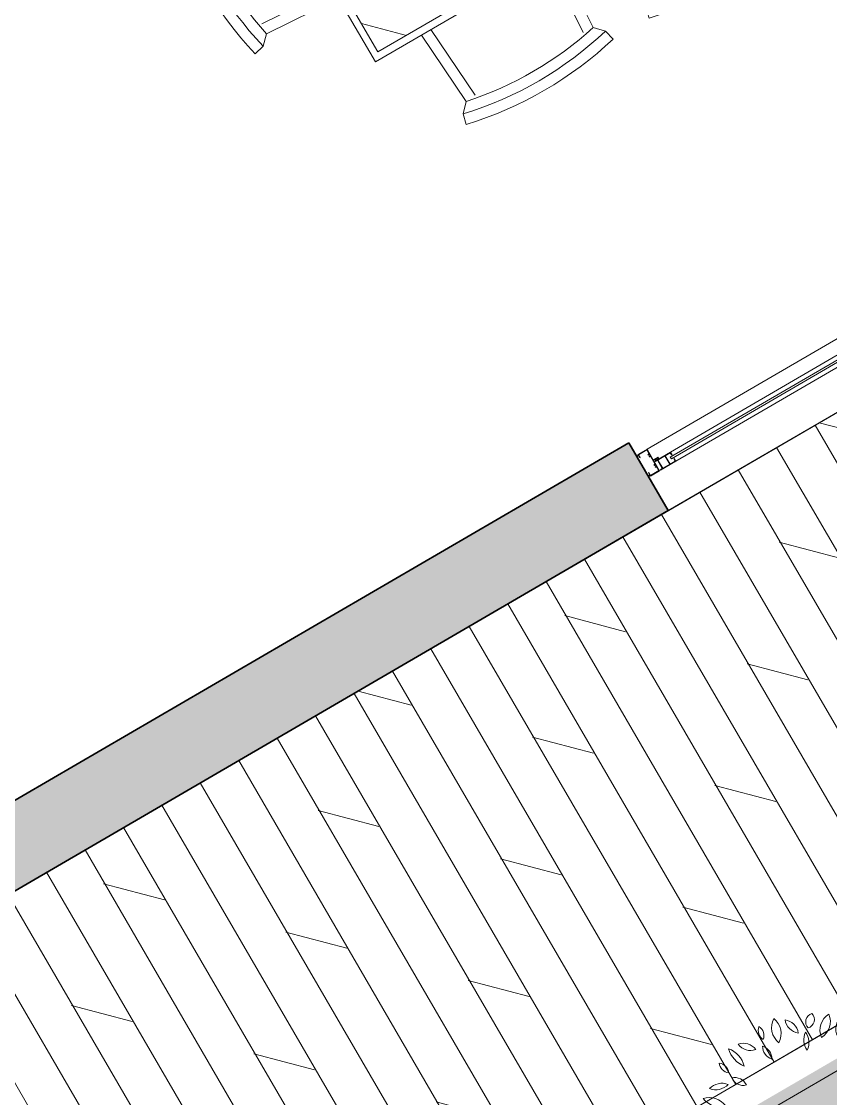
# Model space of a CAD drawing. Header units: millimetres. Extents: x 567980 to 569372, y 2065777 to 2066674.
# Drawn here: x 568871.103 to 568873.378, y 2066285.723 to 2066288.75 of the extents above; entities that cross this region are included whole.
import ezdxf

# ---------------------------------------------------------------- set-up
doc = ezdxf.new("R2010")
doc.units = ezdxf.units.MM
doc.linetypes.add('HIDDEN', pattern=[0.75, 0.5, -0.25])
for name, color, linetype, lineweight in [('A-DIM', 251, 'Continuous', 15), ('A-HATCH', 251, 'Continuous', 5), ('A-TUONG', 255, 'Continuous', 35), ('E- THAY', 9, 'Continuous', 20), ('E-Manh', 251, 'Continuous', 13), ('i_Cay', 114, 'Continuous', 13), ('i_Hatch', 250, 'Continuous', 13), ('LD-CUA', 146, 'Continuous', 13), ('LD-THAY', 9, 'Continuous', 13)]:
    doc.layers.add(name, color=color, linetype=linetype, lineweight=lineweight)

# ---------------------------------------------------------------- blocks, each defined once
blk = doc.blocks.new('A$C67F81534')
at = {"color": 2, "linetype": 'Continuous'}
for p, q in [((505.0368122886863, 2254.250084117288), (497.9810249581933, 2284.33373191976)), ((968.5368122886866, 2254.250084117288), (975.5925996201113, 2284.33373191976)), ((505.0368122886863, 2254.250084117288), (530.3570659263058, 2228.267284944887)), ((943.2165586510673, 2228.267284944887), (968.5368122886866, 2254.250084117288)), ((530.3570659263058, 2228.267284944887), (515.381573151797, 2003.634893315146)), ((958.1920514265075, 2003.634893315146), (943.2165586510673, 2228.267284944887)), ((308.3283516196533, 2003.634893315262), (308.3283516196533, -4.17677219957e-05)), ((1183.828351619653, 2003.634893315262), (308.3283516196533, 2003.634893315262)), ((1183.828351619653, -4.17677219957e-05), (1183.828351619653, 2003.634893315262)), ((57.71316081751137, 1864.055273599108), (27.62951301410794, 1871.111060930183)), ((57.71316081751137, 1864.055273599108), (83.69595998991282, 1838.735019961372)), ((83.69595998991282, 1838.735019961372), (308.3283516196533, 1853.710512736696)), ((1408.460743249394, 1838.735019961372), (1183.828351619653, 1853.710512736696)), ((1434.443542421795, 1864.055273599108), (1408.460743249394, 1838.735019961372)), ((1434.443542421795, 1864.055273599108), (1464.527190224267, 1871.111060930183)), ((83.69595998991282, 1425.875527236843), (57.71316081751137, 1400.555273599108)), ((308.3283516196533, 1410.900034461636), (83.69595998991282, 1425.875527236843)), ((1183.828351619653, 1410.900034461636), (1408.460743249394, 1425.875527236843)), ((1408.460743249394, 1425.875527236843), (1434.443542421795, 1400.555273599108)), ((57.71316081751137, 1400.555273599108), (27.62951301410794, 1393.499486268032)), ((1434.443542421795, 1400.555273599108), (1464.527190224267, 1393.499486268032)), ((57.71316081751137, 1269.571950048907), (27.62951301410794, 1276.627737379982)), ((1434.443542421795, 1269.571950048907), (1464.527190224267, 1276.627737379982)), ((57.71316081751137, 1269.571950048907), (83.69595998991282, 1244.251696411054)), ((83.69595998991282, 1244.251696411054), (308.3283516196533, 1259.227189186378)), ((1408.460743249394, 1244.251696411054), (1183.828351619653, 1259.227189186378)), ((1434.443542421795, 1269.571950048907), (1408.460743249394, 1244.251696411054)), ((83.69595998991282, 831.3922036866423), (57.71316081751137, 806.0719500489067)), ((308.3283516196533, 816.4167109113187), (83.69595998991282, 831.3922036866423)), ((1183.828351619653, 816.4167109113187), (1408.460743249394, 831.3922036866423)), ((1408.460743249394, 831.3922036866423), (1434.443542421795, 806.0719500489067)), ((57.71316081751137, 806.0719500489067), (27.62951301410794, 799.0161627178313)), ((1434.443542421795, 806.0719500489067), (1464.527190224267, 799.0161627178313)), ((64.248076104559, 608.7750672858674), (34.16442830208689, 615.8308546169426)), ((64.248076104559, 608.7750672858674), (90.23087527696043, 583.4548136480153)), ((1427.908627133816, 608.7750672858674), (1401.925827961415, 583.4548136480153)), ((1427.908627133816, 608.7750672858674), (1457.99227493722, 615.8308546169426)), ((90.23087527696043, 583.4548136480153), (308.3283516196533, 597.9946454041637)), ((1401.925827961415, 583.4548136480153), (1183.828351619653, 597.9946454041637)), ((90.23087527696043, 170.5953209236031), (64.248076104559, 145.2750672858674)), ((308.3283516196533, 156.0554891674546), (90.23087527696043, 170.5953209236031)), ((1183.828351619653, 156.0554891674546), (1401.925827961415, 170.5953209236031)), ((1401.925827961415, 170.5953209236031), (1427.908627133816, 145.2750672858674)), ((64.248076104559, 145.2750672858674), (34.16442830208689, 138.219279954792)), ((1427.908627133816, 145.2750672858674), (1457.99227493722, 138.219279954792)), ((308.3283516196533, -4.17677219957e-05), (1183.828351619653, -4.17677219957e-05)), ((530.3570659263058, -224.6324333974626), (515.381573151797, -4.17677219957e-05)), ((958.1920514265075, -4.17677219957e-05), (943.2165586510673, -224.6324333974626)), ((505.0368122886863, -250.615232569864), (530.3570659263058, -224.6324333974626)), ((943.2165586510673, -224.6324333974626), (968.5368122886866, -250.615232569864)), ((505.0368122886863, -250.615232569864), (497.9810249581933, -280.6988803723361)), ((968.5368122886866, -250.615232569864), (975.5925996201113, -280.6988803723361))]:
    blk.add_line(p, q, dxfattribs=at)
at = {"color": 8, "linetype": 'Continuous'}
for p, q in [((561.1886273045093, 2226.211847519735), (546.3501636907458, 2003.634893315146)), ((328.9283516192809, 1983.034893315169), (328.9283516192809, 20.59995823225472)), ((1163.228351619094, 1983.034893315169), (328.9283516192809, 1983.034893315169)), ((1163.228351619094, 20.59995823225472), (1163.228351619094, 1983.034893315169)), ((85.75139741506426, 1807.903458583634), (308.3283516196533, 1822.741922197165)), ((1406.405305824242, 1807.903458583634), (1183.828351619653, 1822.741922197165)), ((308.3283516196533, 1441.86862500105), (85.75139741506426, 1456.707088614581)), ((85.75139741506426, 1213.420135033317), (308.3283516196533, 1228.258598646964)), ((1406.405305824242, 1213.420135033317), (1183.828351619653, 1228.258598646964)), ((308.3283516196533, 847.3853014508495), (85.75139741506426, 862.2237650643801)), ((328.9283516192809, 20.59995823225472), (1163.228351619094, 20.59995823225472)), ((561.1886273045093, -222.5769959723111), (546.3501636907458, -4.17677219957e-05))]:
    blk.add_line(p, q, dxfattribs=at)
at = {"color": 8}
for p, q in [((927.2234608875588, 2003.634893315146), (912.3849972737953, 2226.211847519735)), ((328.9283516192809, 1245.869158420479), (1066.094086513854, 1983.034893315169)), ((328.9283516192809, 1890.750542862573), (421.2127020722253, 1983.034893315169)), ((328.9283516192809, 1517.398162396159), (794.5650825388727, 1983.034893315169)), ((328.9283516192809, 1138.388927680091), (1163.228351619094, 1972.688927680137)), ((863.8768621627241, 1486.661247989745), (1163.228351619094, 1786.01273744693)), ((328.9283516192809, 1624.87839313643), (442.4412205750122, 1738.391262092162)), ((821.4504552911966, 1359.38202737621), (1163.228351619094, 1701.159923704457)), ((1183.828351619653, 1441.86862500105), (1406.405305824242, 1456.707088614581)), ((954.3865301543846, 1113.308867523214), (1163.228351619094, 1322.150688988506)), ((818.4667985718698, 875.5657594499643), (1163.228351619094, 1220.327312497655)), ((818.4667985718698, 875.5657594499643), (1163.228351619094, 1220.327312497655)), ((328.9283516192809, 951.7127374468837), (581.0341496877372, 1203.818535515107)), ((328.9283516192809, 866.8599237045273), (425.4706578264013, 963.4022299116476)), ((911.4828860973939, 691.3959887502715), (1163.228351619094, 943.1414542724381)), ((716.9432609323413, 774.042221810785), (804.985632378608, 862.0845932565861)), ((716.9432609323413, 774.042221810785), (804.985632378608, 862.0845932565861)), ((1183.828351619653, 847.3853014508495), (1406.405305824242, 862.2237650643801)), ((618.3232699073851, 777.2456072765635), (671.5438176793978, 830.4661550485761)), ((328.9283516192809, 487.8506889884593), (605.3281206442042, 764.2504580129172)), ((695.6868608454242, 752.7858217238681), (714.2754446882753, 771.3744055668358)), ((695.6868608454242, 752.7858217238681), (714.2754446882753, 771.3744055668358)), ((462.2402104483917, 519.3391713266028), (676.9437339818105, 734.0426948603708)), ((524.4656071923673, 581.5645680709276), (676.9437339818105, 734.0426948603708)), ((880.1511006252838, 660.0642032787435), (901.5855293506756, 681.4986320035532)), ((529.1864223033187, 20.59995823225472), (1163.228351619094, 654.6418875483793)), ((864.5295847943053, 644.4426874471827), (872.1641067899764, 652.0772094433196)), ((328.9283516192809, 108.8414542725077), (855.7776027852666, 635.6907054382609)), ((92.2863127030432, 552.6232522702776), (308.3283516196533, 567.0260548647492)), ((1050.553052395582, 451.4569203326245), (1163.228351619094, 564.1322195564862)), ((1399.870390536263, 552.6232522702776), (1183.828351619653, 567.0260548647492)), ((1121.263730513863, 426.0010762099407), (1163.228351619094, 467.9656973151723)), ((328.9283516192809, 386.0273124976084), (368.9021153319626, 426.0010762099407)), ((715.862612536177, 20.59995823225472), (1027.925635397434, 332.6629810932791)), ((308.3283516196533, 187.0240797069855), (92.2863127030432, 201.4268823013408)), ((1183.828351619653, 187.0240797069855), (1399.870390536263, 201.4268823013408)), ((1094.871847252361, 20.59995823225472), (1163.228351619094, 88.95646259910427)), ((619.6960902949795, 20.59995823225472), (654.5732549307868, 55.47712286817841)), ((927.2234608875588, -4.17677219957e-05), (912.3849972737953, -222.5769959723111))]:
    blk.add_line(p, q, dxfattribs=at)
at = {"color": 2, "linetype": 'Continuous'}
for centre, radius, start, end in [((736.7868122886866, 1266.141308836872), 1045.822171541418, 76.80048482844076, 103.1995151715592), ((736.7868122886866, 1266.141308836872), 984.0221715414186, 77.8904461773857, 102.1095538226143), ((1045.821936097927, 1632.305273599107), 1045.822171541418, 166.800484824993, 193.1995151750069), ((1045.821936097927, 1632.305273599107), 1014.922171541418, 166.800484824993, 193.1995151750069), ((446.3347671413794, 1632.305273599107), 1045.822171541418, 346.8004848249929, 13.19951517500699), ((1045.821936097927, 1632.305273599107), 984.0221715414186, 167.8904461969507, 192.1095538030492), ((446.3347671413794, 1632.305273599107), 984.0221715414186, 347.8904461969506, 12.10955380304924), ((1045.821936097927, 1037.821950048906), 1045.822171541418, 166.800484824993, 193.1995151750069), ((446.3347671413794, 1037.821950048906), 1045.822171541418, 346.8004848249929, 13.19951517500699), ((1045.821936097927, 1037.821950048906), 1014.922171541418, 166.800484824993, 193.1995151750069), ((1045.821936097927, 1037.821950048906), 984.0221715414186, 167.8904461969507, 192.1095538030492), ((446.3347671413794, 1037.821950048906), 984.0221715414186, 347.8904461969506, 12.10955380304924), ((1052.356851385906, 377.0250672858674), 1045.822171541418, 166.800484824993, 193.1995151750069), ((1052.356851385906, 377.0250672858674), 1014.922171541418, 166.800484824993, 193.1995151750069), ((439.7998518534004, 377.0250672858674), 1014.922171541418, 346.8004848249929, 13.19951517500699), ((439.7998518534004, 377.0250672858674), 1045.822171541418, 346.8004848249929, 13.19951517500699), ((1052.356851385906, 377.0250672858674), 984.0221715414186, 167.8904461969507, 192.1095538030492), ((439.7998518534004, 377.0250672858674), 984.0221715414186, 347.8904461969506, 12.10955380304924), ((736.7868122886866, 737.4935427105518), 984.0221715414186, 257.8904461773857, 282.1095538226141), ((736.7868122886866, 737.4935427105518), 1045.822171541418, 256.8004848284407, 283.1995151715593)]:
    blk.add_arc(centre, radius, start, end, dxfattribs=at)
at = {"color": 8, "linetype": 'Continuous'}
for centre, start, end in [((736.7868122886866, 1266.141308836872), 76.80048482844076, 103.1995151715592), ((446.3347671413794, 1632.305273599107), 346.8004848249929, 13.19951517500699), ((446.3347671413794, 1037.821950048906), 346.8004848249929, 13.19951517500699), ((736.7868122886866, 737.4935427105518), 256.8004848284407, 283.1995151715593)]:
    blk.add_arc(centre, 1014.922171541418, start, end, dxfattribs=at)
at = {"color": 8}
for centre, radius, start, end in [((753.3095725048332, 929.539187815506), 23.71430456975139, 148.7907800971929, 240.7624311933613), ((726.3106848886237, 922.4175661433256), 20.53877804133036, 318.6409317407038, 70.91227962468447), ((804.4162054937331, 929.1248334007105), 30.87220209516123, 137.031016933112, 215.0700487606118), ((762.9405305003747, 931.9883384035202), 26.21356438686432, 308.1934003881607, 43.90766527647505), ((698.4538130257276, 914.3084581674776), 30.87220209516123, 177.0310169432422, 255.0700487456199), ((664.8409771053119, 889.8419802953722), 26.21356438686432, 348.1934004179134, 83.90766529289235), ((746.9635007828474, 917.8355939927278), 37.56386467009188, 156.0384737119898, 244.4359237815797), ((688.1855687834324, 896.1661885550711), 44.28682309241754, 343.9865722407625, 56.48782527179212), ((781.8491265242917, 897.6381635996513), 32.21870847391171, 145.8330266303588, 240.6579535065184), ((744.2578962827101, 888.7897267848019), 29.076542895512, 318.5782775862965, 67.91270257753908), ((843.8439814401792, 900.6453499421476), 37.56386467009188, 116.0384737055574, 204.435923790608), ((784.8886479074132, 921.8273487653348), 44.28682309241754, 303.9865722332902, 16.48782525869027), ((856.2282795123756, 905.5316466687946), 23.71430456975139, 108.7907800931105, 200.7624312084795), ((830.9682415239513, 917.4307184215868), 20.53877804133036, 278.6409317388163, 30.91227958759037), ((642.9328612852843, 858.9651324599984), 20.53877804133036, 358.6409317294427, 110.9122796050728), ((659.0375189743935, 881.7751616106834), 23.71430456975139, 188.7907800966763, 280.7624312395101), ((799.1415898073462, 887.7612370392308), 23.19747010121643, 171.2967028761516, 266.1216297543088), ((777.4442041013388, 870.3726533735171), 20.93511088476864, 344.0419538152044, 93.37637877730808), ((825.4129620045421, 873.0776284801541), 23.19747010121643, 131.2967028963692, 226.1216297105914), ((797.6146341403946, 873.7040112725226), 20.93511088476864, 304.0419538179802, 53.37637878983603), ((857.5852631740271, 862.7491726801961), 32.21870847391171, 105.8330266292887, 200.6579535094743), ((823.1010446017606, 880.1340538362273), 29.076542895512, 278.5782775971318, 27.91270253810548), ((894.5794353345409, 858.1210942801554), 32.21870847391171, 105.8330266292887, 200.6579535094743), ((865.1803050171579, 901.2171444548293), 26.21356438686432, 268.1934004093927, 3.907665283719358), ((895.1118898130951, 872.3635223428718), 30.87220209516123, 97.03101694599316, 175.0700487544899), ((860.095216761343, 875.5059754363028), 29.076542895512, 278.5782775971318, 27.91270253810548), ((630.6013881750405, 814.3490582781378), 44.28682309241754, 23.98657222476296, 96.48782523401907), ((661.6990710683167, 868.7305122999242), 37.56386467009188, 196.0384737004287, 284.4359237536527), ((678.2967813340945, 844.7409580952951), 29.076542895512, 358.5782775769501, 107.9127025873301), ((701.405668802559, 875.6824309839868), 32.21870847391171, 185.8330266407055, 280.6579535073986), ((731.1594144469127, 855.6485727191903), 23.19747010121643, 171.2967028761516, 266.1216297543088), ((709.4620287409053, 838.2599890534766), 20.93511088476864, 344.0419538152044, 93.37637877730808), ((764.921001647599, 871.0968917591963), 23.19747010121643, 171.2967028761516, 266.1216297543088), ((743.2236159415912, 853.7083080934825), 20.93511088476864, 344.0419538152044, 93.37637877730808), ((791.1923738447949, 856.4132832001195), 23.19747010121643, 131.2967028963692, 226.1216297105914), ((763.3940459797159, 857.0396659924882), 20.93511088476864, 304.0419538179802, 53.37637878983603), ((821.8035645829513, 838.4182792821667), 20.93511088476864, 104.0419538291536, 213.3763788024706), ((795.8959165327251, 848.5144746719162), 23.19747010121643, 291.2967028932791, 26.12162972997777), ((858.797736743465, 833.7902008821255), 20.93511088476864, 104.0419538291536, 213.3763788024706), ((832.8900886932387, 843.8863962719914), 23.19747010121643, 291.2967028932791, 26.12162972997777), ((907.0090593993663, 825.2032864366192), 37.56386467009188, 76.03847370884714, 164.4359237748305), ((875.4621801376343, 879.3253968500065), 44.28682309241754, 263.9865722328682, 336.4878252651585), ((616.7835162086412, 794.4988194222096), 26.21356438686432, 28.19340042453008, 123.9076652549712), ((698.5638202074913, 839.799987439299), 23.19747010121643, 171.2967028761516, 266.1216297543088), ((676.866434501484, 822.4114037734689), 20.93511088476864, 344.0419538152044, 93.37637877730808), ((837.6718352334574, 818.4106429163367), 23.19747010121643, 91.29670289720528, 186.1216297250427), ((816.7797117279844, 836.7589007009517), 20.93511088476864, 264.0419537876557, 13.37637878110401), ((874.6660073930395, 813.7825645162958), 23.19747010121643, 91.29670289720528, 186.1216297250427), ((853.773883888498, 832.130822300911), 20.93511088476864, 264.0419537876557, 13.37637878110401), ((893.17629872635, 787.3404047754593), 32.21870847391171, 65.83302665920392, 160.6579534796945), ((919.6368331369013, 820.985933551099), 23.71430456975139, 68.79078010339246, 160.7624312069568), ((907.9350972631946, 846.3379907705821), 20.53877804133036, 238.6409317275165, 350.9122795940766), ((626.8056935416532, 834.8471432819498), 30.87220209516123, 217.0310169407572, 295.0700487356796), ((656.0816384693608, 768.5986562287435), 29.076542895512, 38.57827760146861, 147.9127025494784), ((680.2190502965823, 789.207089448115), 20.93511088476864, 24.04195382079714, 133.3763787832126), ((685.6630459036678, 816.4743280309485), 23.19747010121643, 211.2967028780476, 306.1216297497793), ((694.5796237532048, 767.8785904770482), 23.19747010121643, 11.2967028749682, 106.1216297506373), ((709.0212511010468, 791.6394571952987), 20.93511088476864, 184.0419538112812, 293.3763788190848), ((877.9346409020945, 822.8240248234943), 29.076542895512, 238.5782775903797, 347.9127025573092), ((928.1033473843707, 770.5837732723448), 30.87220209516123, 57.0310169454905, 135.070048727961), ((923.7211739439516, 811.9265819835708), 26.21356438686432, 228.1934004092463, 323.9076652823646), ((619.8481810167431, 756.7635163301602), 20.53877804133036, 38.64093170369578, 150.9122795846416), ((617.5230603963137, 784.5888868030161), 23.71430456975139, 228.7907801264842, 320.7624312259292), ((639.0803842302411, 714.6591024723602), 44.28682309241754, 63.98657223594262, 136.4878252255106), ((653.8952779127285, 807.1553061186568), 32.21870847391171, 225.8330266555867, 320.6579534750759), ((848.8495420366526, 759.4225096346344), 23.19747010121643, 51.29670289457854, 146.1216297076735), ((844.6392796924338, 786.9072886902139), 20.93511088476864, 224.0419538279139, 333.3763787763098), ((869.3033644370734, 748.7404043547577), 23.19747010121643, 51.29670289457854, 146.1216297076735), ((865.0931020928548, 776.2251834102208), 20.93511088476864, 224.0419538279139, 333.3763787763098), ((906.9030927196144, 726.8095834353007), 37.56386467009188, 36.03847372744939, 124.4359237630547), ((917.5258031301199, 788.5474684507353), 44.28682309241754, 223.9865722580726, 296.4878252650253), ((627.9468665383756, 776.3069183982443), 37.56386467009188, 236.0384737346472, 324.4359237499135), ((689.3482252154497, 732.8333640780763), 20.93511088476864, 64.04195383076792, 173.3763787919929), ((675.991524699144, 757.2206135886954), 23.19747010121643, 251.2967028811536, 346.1216297266976), ((717.8041093759238, 728.9710123980185), 20.93511088476864, 64.04195383076792, 173.3763787919929), ((704.4474088586867, 753.3582619087538), 23.19747010121643, 251.2967028811536, 346.1216297266976), ((808.8839149530977, 729.2572490370368), 23.19747010121643, 11.2967028749682, 106.1216297506373), ((823.3255423009397, 753.018115755287), 20.93511088476864, 184.0419538112812, 293.3763788190848), ((819.4953210335224, 707.0500864770728), 23.19747010121643, 11.2967028749682, 106.1216297506373), ((833.9369483813642, 730.8109531953232), 20.93511088476864, 184.0419538112812, 293.3763788190848), ((871.968792071566, 706.6964605139801), 32.21870847391171, 25.83302662350416, 120.657953522749), ((883.1014361223206, 743.6756392808165), 29.076542895512, 198.5782775724241, 307.9127025817846), ((913.8656664425508, 715.4619271841362), 23.71430456975139, 28.79078011280209, 120.7624312387382), ((921.1976049654187, 742.4044605876552), 20.53877804133036, 198.6409317346123, 310.9122795844135), ((641.2547677746043, 690.5709803840144), 26.21356438686432, 68.19340042037337, 163.9076652703753), ((622.9967983989045, 727.9217211048817), 30.87220209516123, 257.0310169505902, 335.0700487343631), ((688.0071799615398, 695.9906503695528), 29.076542895512, 78.57827757628388, 187.9127025592926), ((661.5485937707126, 724.1213923216562), 32.21870847391171, 265.8330266591307, 0.657953496443712), ((732.577911143191, 695.5167055220807), 20.93511088476864, 104.0419538291536, 213.3763788024706), ((706.6702630929649, 705.6129009119466), 23.19747010121643, 291.2967028932791, 26.12162972997777), ((766.5302764326334, 705.8221182367997), 20.93511088476864, 144.0419538272502, 253.376378768183), ((740.1941573200747, 696.9031374386979), 23.19747010121643, 331.2967028990589, 66.12162973566589), ((789.680457552895, 694.7179931168213), 20.93511088476864, 144.0419538272502, 253.376378768183), ((763.3443384403363, 685.7990123187193), 23.19747010121643, 331.2967028990589, 66.12162973566589), ((821.9861082332209, 684.8973079170099), 23.19747010121643, 11.2967028749682, 106.1216297506373), ((836.4277355810626, 708.6581746352604), 20.93511088476864, 184.0419538112812, 293.3763788190848), ((887.9535085102543, 671.4094619737007), 30.87220209516123, 17.03101695474533, 95.07004873589594), ((911.171214096248, 705.896697607357), 26.21356438686432, 188.193400413286, 283.9076653069527), ((667.8582225125282, 663.6339897041908), 20.53877804133036, 78.64093175348212, 190.9122795979398), ((648.1912734191864, 683.4549014355289), 23.71430456975139, 268.7907800950886, 0.7624312215181508), ((709.6551404530181, 643.742359429365), 44.28682309241754, 103.9865722140851, 176.4878252487975), ((661.4999188641085, 683.8108390071426), 37.56386467009188, 276.0384737253882, 4.435923778585114), ((759.1350901303813, 660.8910335163819), 29.076542895512, 118.5782775948077, 227.9127025302745), ((720.7845448376611, 665.4331806757255), 32.21870847391171, 305.8330266173708, 40.6579534817096), ((836.183829295449, 679.7233063702002), 29.076542895512, 158.5782775742901, 267.9127025796373), ((803.8859712798147, 658.5515376363182), 32.21870847391171, 345.8330266293827, 80.65795349390262), ((832.5975143136458, 662.6901453570463), 23.19747010121643, 11.2967028749682, 106.1216297506373), ((847.0391416614873, 686.4510120752965), 20.93511088476864, 184.0419538112812, 293.3763788190848), ((891.3974801898003, 691.9695651936341), 44.28682309241754, 183.9865722399763, 256.4878252459025), ((843.5756643880159, 651.5037480947793), 37.56386467009188, 356.0384737165126, 84.43592376679983), ((726.8043612763285, 626.6874541525029), 26.21356438686432, 108.1934004232149, 203.9076652864225), ((688.8093519555404, 643.5637849953491), 30.87220209516123, 297.0310169320955, 15.07004876159935), ((764.4985537780448, 623.1528932008658), 20.53877804133036, 118.6409317018828, 230.9122795738968), ((736.692160256207, 625.6949212733888), 23.71430456975139, 308.7907801278161, 40.76243120465117), ((809.3029440129175, 634.7815613033018), 44.28682309241754, 143.986572256915, 216.4878252644041), ((746.6583819035443, 634.5222176583483), 37.56386467009188, 316.0384737251925, 44.43592376169604), ((833.4026911417022, 632.7400525581324), 26.21356438686432, 148.1934004024869, 243.9076652751012), ((793.4489290118217, 621.2453508103499), 30.87220209516123, 337.031016944143, 55.07004875114882), ((864.5500898221508, 654.2617817238205), 20.53877804133036, 158.6409317139718, 270.9122796256069), ((841.6151724169031, 638.3354829595191), 23.71430456975139, 348.7907801210488, 80.762431206845)]:
    blk.add_arc(centre, radius, start, end, dxfattribs=at)
blk = doc.blocks.new('kkkk')
h = blk.add_hatch(color=250)
edge = h.paths.add_edge_path()
edge.add_line((333058.7503477686, 105336.6100560361), (333060.2503477686, 105336.6100560361))
edge.add_line((333060.2503477686, 105336.6100560361), (333060.2503477686, 105341.6100560361))
edge.add_line((333060.2503477686, 105341.6100560361), (333061.7503477686, 105341.6100560361))
edge.add_line((333061.7503477686, 105341.6100560361), (333061.7503477686, 105371.6100560361))
edge.add_line((333061.7503477686, 105371.6100560361), (333027.5003477686, 105371.6100560361))
edge.add_line((333027.5003477686, 105371.6100560361), (333027.5003477686, 105386.6100560362))
edge.add_line((333027.5003477686, 105386.6100560362), (333022.1618856793, 105386.6100560362))
edge.add_line((333022.1618856793, 105386.6100560362), (333022.1618856793, 105383.6100560361))
edge.add_line((333022.1618856793, 105383.6100560361), (333023.6618856793, 105383.6100560361))
edge.add_line((333023.6618856793, 105383.6100560361), (333023.6618856793, 105385.1100560361))
edge.add_line((333023.6618856793, 105385.1100560361), (333026.0003477686, 105385.1100560361))
edge.add_line((333026.0003477686, 105385.1100560361), (333026.0003477686, 105378.0508778042))
edge.add_line((333026.0003477686, 105378.0508778042), (333023.6618856793, 105378.0508778042))
edge.add_line((333023.6618856793, 105378.0508778042), (333023.6618856793, 105379.5508778041))
edge.add_line((333023.6618856793, 105379.5508778041), (333022.1618856793, 105379.5508778041))
edge.add_line((333022.1618856793, 105379.5508778041), (333022.1618856793, 105376.5508778041))
edge.add_line((333022.1618856793, 105376.5508778041), (333026.0003477686, 105376.5508778041))
edge.add_line((333026.0003477686, 105376.5508778041), (333026.0003477686, 105371.6100560361))
edge.add_line((333026.0003477686, 105371.6100560361), (332991.7503477686, 105371.6100560361))
edge.add_line((332991.7503477686, 105371.6100560361), (332991.7503477686, 105341.6100560361))
edge.add_line((332991.7503477686, 105341.6100560361), (332993.2503477686, 105341.6100560361))
edge.add_line((332993.2503477686, 105341.6100560361), (332993.2503477686, 105336.6100560361))
edge.add_line((332993.2503477686, 105336.6100560361), (332994.7503477685, 105336.6100560361))
edge.add_line((332994.7503477685, 105336.6100560361), (332994.7503477685, 105341.6100560361))
edge.add_line((332994.7503477685, 105341.6100560361), (333002.2503477686, 105341.6100560361))
edge.add_line((333002.2503477686, 105341.6100560361), (333002.2503477686, 105343.1100560361))
edge.add_line((333002.2503477686, 105343.1100560361), (332993.2503477686, 105343.1100560361))
edge.add_line((332993.2503477686, 105343.1100560361), (332993.2503477686, 105370.1100560361))
edge.add_line((332993.2503477686, 105370.1100560361), (333006.8920954218, 105370.1100560361))
edge.add_arc((333010.0003477685, 105367.6396451521), 3.970410884021193, 141.5226399061715, 209.9999999996041)
edge.add_line((333006.5618710796, 105365.6544397101), (333007.8609091851, 105366.4044397101))
edge.add_arc((333010.0003477685, 105367.6396451522), 2.470410884022959, -390.0000000008324, -150.0000000000441, ccw=False)
edge.add_line((333012.1397863518, 105366.4044397101), (333013.4388244577, 105365.6544397101))
edge.add_arc((333010.0003477685, 105367.6396451521), 3.970410884017615, -29.99999999942238, 38.47736009484422)
edge.add_line((333013.1086001153, 105370.1100560362), (333040.3920954216, 105370.1100560361))
edge.add_arc((333043.5003477685, 105367.6396451521), 3.970410884021193, 141.5226399061715, 209.9999999996041)
edge.add_line((333040.0618710795, 105365.6544397101), (333041.3609091852, 105366.4044397101))
edge.add_arc((333043.5003477685, 105367.6396451522), 2.470410884022959, -390.0000000008324, -150.0000000000441, ccw=False)
edge.add_line((333045.639786352, 105366.4044397101), (333046.9388244575, 105365.6544397101))
edge.add_arc((333043.5003477685, 105367.6396451521), 3.970410884017615, -29.99999999942238, 38.47736009484422)
edge.add_line((333046.6086001155, 105370.1100560362), (333060.2503477686, 105370.1100560361))
edge.add_line((333060.2503477686, 105370.1100560361), (333060.2503477686, 105343.1100560361))
edge.add_line((333060.2503477686, 105343.1100560361), (333051.2503477687, 105343.1100560361))
edge.add_line((333051.2503477687, 105343.1100560361), (333051.2503477687, 105341.6100560361))
edge.add_line((333051.2503477687, 105341.6100560361), (333058.7503477686, 105341.6100560361))
edge.add_line((333058.7503477686, 105341.6100560361), (333058.7503477686, 105336.6100560361))
blk.add_lwpolyline([(333026.0003477686, 105378.0508778042), (333026.0003477686, 105385.1100560361), (333023.6618856793, 105385.1100560361), (333023.6618856793, 105383.6100560361), (333022.1618856793, 105383.6100560361), (333022.1618856793, 105386.6100560362), (333027.5003477686, 105386.6100560362), (333027.5003477686, 105371.6100560361), (333061.7503477686, 105371.6100560361), (333061.7503477686, 105341.6100560361), (333060.2503477686, 105341.6100560361), (333060.2503477686, 105336.6100560361), (333058.7503477686, 105336.6100560361), (333058.7503477686, 105341.6100560361), (333051.2503477687, 105341.6100560361), (333051.2503477687, 105343.1100560361), (333060.2503477686, 105343.1100560361), (333060.2503477686, 105370.1100560361), (333046.6086001155, 105370.1100560362, -0.3080097014273616), (333046.9388244575, 105365.6544397101), (333045.639786352, 105366.4044397101, 1.732050807573783), (333041.3609091852, 105366.4044397101), (333040.0618710795, 105365.6544397101, -0.3080097014276107), (333040.3920954216, 105370.1100560361), (333013.1086001153, 105370.1100560362, -0.3080097014273616), (333013.4388244577, 105365.6544397101), (333012.1397863518, 105366.4044397101, 1.732050807573783), (333007.8609091851, 105366.4044397101), (333006.5618710796, 105365.6544397101, -0.3080097014276107), (333006.8920954218, 105370.1100560361), (332993.2503477686, 105370.1100560361), (332993.2503477686, 105343.1100560361), (333002.2503477686, 105343.1100560361), (333002.2503477686, 105341.6100560361), (332994.7503477685, 105341.6100560361), (332994.7503477685, 105336.6100560361), (332993.2503477686, 105336.6100560361), (332993.2503477686, 105341.6100560361), (332991.7503477686, 105341.6100560361), (332991.7503477686, 105371.6100560361), (333026.0003477686, 105371.6100560361), (333026.0003477686, 105376.5508778041), (333022.1618856793, 105376.5508778041), (333022.1618856793, 105379.5508778041), (333023.6618856793, 105379.5508778041), (333023.6618856793, 105378.0508778042)], format="xyb", close=True)
blk = doc.blocks.new('ccccc')
h = blk.add_hatch(color=250)
h.paths.add_polyline_path([(333034.3144056356, 105325.3407150077), (333084.3144056355, 105325.3407150077), (333084.3144056355, 105326.8407150077), (333077.6940542447, 105326.8407150077), (333077.6940542447, 105353.8407150077), (333084.3144056355, 105353.8407150077), (333084.3144056355, 105355.3407150077), (333034.3144056356, 105355.3407150077), (333034.3144056356, 105346.7373347332), (333035.8144056356, 105346.7373347332), (333035.8144056356, 105353.8407150077), (333052.1347392885, 105353.8407150077), (333052.1347392885, 105326.8407150077), (333035.8144056356, 105326.8407150077), (333035.8144056356, 105333.9440952822), (333034.3144056356, 105333.9440952822)])
h.paths.add_polyline_path([(333053.6347392886, 105326.8407150077), (333053.6347392886, 105353.8407150077), (333076.1940542446, 105353.8407150077), (333076.1940542446, 105326.8407150077)], flags=16)
for p, q in [((333034.3144056356, 105346.7373347332), (333035.8144056356, 105346.7373347332)), ((333034.3144056356, 105333.9440952822), (333035.8144056356, 105333.9440952822)), ((333052.1347392885, 105353.8407150077), (333052.1347392885, 105326.8407150077)), ((333053.6347392886, 105353.8407150077), (333053.6347392886, 105326.8407150077)), ((333076.1940542446, 105353.8407150077), (333076.1940542446, 105326.8407150077)), ((333077.6940542447, 105353.8407150077), (333077.6940542447, 105326.8407150077)), ((333084.3144056355, 105355.3407150077), (333084.3144056355, 105353.8407150077)), ((333084.3144056355, 105326.8407150077), (333084.3144056355, 105325.3407150077))]:
    blk.add_line(p, q)
for points in [[(333084.3144056355, 105355.3407150077), (333034.3144056356, 105355.3407150077), (333034.3144056356, 105346.7373347332)], [(333034.3144056356, 105333.9440952822), (333034.3144056356, 105325.3407150077), (333084.3144056355, 105325.3407150077)], [(333052.1347392885, 105353.8407150077), (333035.8144056356, 105353.8407150077), (333035.8144056356, 105346.7373347332)], [(333035.8144056356, 105333.9440952822), (333035.8144056356, 105326.8407150077), (333052.1347392885, 105326.8407150077)], [(333076.1940542446, 105353.8407150077), (333053.6347392886, 105353.8407150077)], [(333084.3144056355, 105353.8407150077), (333077.6940542447, 105353.8407150077)], [(333053.6347392886, 105326.8407150077), (333076.1940542446, 105326.8407150077)], [(333077.6940542447, 105326.8407150077), (333084.3144056355, 105326.8407150077)]]:
    blk.add_lwpolyline(points)
blk = doc.blocks.new('dasdsd')
at = {"linetype": 'HIDDEN', "ltscale": 0.05}
for p, q in [((-9.569141384446992, -15.90723716295906), (-9.569141384446992, 0)), ((9.569141384446992, 0), (-9.569141384446992, 0)), ((9.569141384446992, -15.90723716294451), (9.569141384446992, 0)), ((-16.34979056974407, -18.90631077674334), (-107.8912883332232, -23.1459015282162)), ((-10.46026030555367, -16.12276114153791), (-15.45867164875381, -18.69078679804806)), ((9.569141384330578, -15.90723716295906), (-9.569141384446992, -15.90723716295906))]:
    blk.add_line(p, q, dxfattribs=at)
for centre, radius, start, end in [((-106.2585171776591, -28.09938181765028), 5.215640768237306, 108.2433054779571, 251.7566945220429), ((-40.96028682653559, 286.6360905124457), 326.6202464477597, 258.1751875100508, 278.8996242376831), ((-16.34979056974407, -16.9563107767899), 1.95, 270, 297.1926651147454), ((-9.569141384446992, -17.85723716302891), 1.95, 90, 117.1926651147453), ((9.569141384446992, -25.97958644191385), 10.07234927896024, 270, 90)]:
    blk.add_arc(centre, radius, start, end, dxfattribs=at)
blk = doc.blocks.new('fffsf')
h = blk.add_hatch(color=250)
h.paths.add_polyline_path([(333183.8310297608, 105395.8081060237), (333133.8310297608, 105395.8081060237), (333133.8310297608, 105394.3081060237), (333140.4513811519, 105394.3081060237), (333140.4513811519, 105367.3081060237), (333133.8310297608, 105367.3081060237), (333133.8310297608, 105364.3081060237), (333118.8310297608, 105364.3081060237), (333118.8310297608, 105361.3081060237), (333135.3310297608, 105361.3081060237), (333135.3310297608, 105365.8081060237), (333183.8310297608, 105365.8081060237), (333183.8310297608, 105374.4114862982), (333182.3310297608, 105374.4114862982), (333182.3310297608, 105367.3081060237), (333166.0106961079, 105367.3081060237), (333166.0106961079, 105394.3081060237), (333182.3310297608, 105394.3081060237), (333182.3310297608, 105387.2047257492), (333183.8310297608, 105387.2047257492)])
h.paths.add_polyline_path([(333164.5106961079, 105394.3081060237), (333164.5106961079, 105367.3081060237), (333141.9513811518, 105367.3081060237), (333141.9513811518, 105394.3081060237)], flags=16)
for p, q in [((333133.8310297608, 105395.8081060237), (333133.8310297608, 105394.3081060237)), ((333140.4513811519, 105394.3081060237), (333140.4513811519, 105367.3081060237)), ((333141.9513811518, 105394.3081060237), (333141.9513811518, 105367.3081060237)), ((333164.5106961079, 105394.3081060237), (333164.5106961079, 105367.3081060237)), ((333166.0106961079, 105394.3081060237), (333166.0106961079, 105367.3081060237)), ((333183.8310297608, 105387.2047257492), (333182.3310297608, 105387.2047257492)), ((333183.8310297608, 105374.4114862982), (333182.3310297608, 105374.4114862982))]:
    blk.add_line(p, q)
for points in [[(333133.8310297608, 105395.8081060237), (333183.8310297608, 105395.8081060237), (333183.8310297608, 105387.2047257492)], [(333133.8310297608, 105394.3081060237), (333140.4513811519, 105394.3081060237)], [(333141.9513811518, 105394.3081060237), (333164.5106961079, 105394.3081060237)], [(333166.0106961079, 105394.3081060237), (333182.3310297608, 105394.3081060237), (333182.3310297608, 105387.2047257492)], [(333183.8310297608, 105374.4114862982), (333183.8310297608, 105365.8081060237), (333135.3310297608, 105365.8081060237), (333135.3310297608, 105361.3081060237), (333118.8310297608, 105361.3081060237)], [(333133.8310297608, 105367.3081060237), (333133.8310297608, 105364.3081060237), (333118.8310297608, 105364.3081060237), (333118.8310297608, 105361.3081060237)], [(333140.4513811519, 105367.3081060237), (333133.8310297608, 105367.3081060237)], [(333164.5106961079, 105367.3081060237), (333141.9513811518, 105367.3081060237)], [(333182.3310297608, 105374.4114862982), (333182.3310297608, 105367.3081060237), (333166.0106961079, 105367.3081060237)]]:
    blk.add_lwpolyline(points)
blk = doc.blocks.new('*U460')
for points in [[(88.41580056528618, 82.17994154020562), (88.41580056524253, 80.6033802745078), (77.17966634732147, 80.60338027449323), (77.17966634729966, 69.39661972550675), (88.41580056521342, 69.39661972551403), (88.41580056528618, 67.82005845976528, 0.2403906807314063), (91.14311726333106, 71.99999999998546), (80.17966634737968, 71.99999999998546), (80.17966634732147, 77.99999999998543), (91.14311726327287, 77.99999999998543, 0.2403906807301442)], [(745.2091994441432, 82.17994154014741), (745.2091994442159, 80.6033802744132), (756.4453336621228, 80.60338027440594), (756.445333662108, 69.39661972541944), (745.2091994441865, 69.39661972542672), (745.2091994441432, 67.82005845970707, -0.2403906807314063), (742.4818827461495, 71.99999999992724), (753.4453336620932, 71.99999999992724), (753.4453336620497, 77.99999999993452), (742.4818827460987, 77.99999999994179, -0.2403906807301442)], [(851.0408005741846, 82.17994153920152), (851.0408005742211, 80.60338027349644), (839.804666356307, 80.60338027346006), (839.8046663563654, 69.39661972447357), (851.0408005742792, 69.39661972450267), (851.0408005742136, 67.82005845875392, 0.2403906807314063), (853.7681172721932, 71.99999999901047), (842.8046663562418, 71.99999999896681), (842.8046663562852, 77.99999999895226), (853.7681172722367, 77.99999999898864, 0.2403906807301442)]]:
    blk.add_hatch(color=250).paths.add_polyline_path(points)
for p, q in [((795.6250000092692, 89.99999999997091), (44.50000000021828, 90.00000000004366)), ((795.6250000092548, 89.99999999991269), (88.00000000023283, 89.99999999998545)), ((800.6250000091603, 89.9999999988213), (1508.2500000001, 89.99999999983993)), ((88.00000000024738, 59.99999999998546), (795.6250000092692, 59.99999999989814)), ((1508.250000000174, 59.99999999983993), (800.6250000092402, 59.99999999880675)), ((35.00000000011642, 20), (1561.250000000218, 20))]:
    blk.add_line(p, q)
for points in [[(88.41580056528618, 82.17994154020562), (88.41580056524253, 80.6033802745078), (77.17966634732147, 80.60338027449323), (77.17966634729966, 69.39661972550675), (88.41580056521342, 69.39661972551403), (88.41580056528618, 67.82005845976528, 0.2403906807314063), (91.14311726333106, 71.99999999998546), (80.17966634737968, 71.99999999998546), (80.17966634732147, 77.99999999998543), (91.14311726327287, 77.99999999998543, 0.2403906807301443)], [(745.2091994441432, 82.17994154014741), (745.2091994442159, 80.6033802744132), (756.4453336621228, 80.60338027440594), (756.445333662108, 69.39661972541944), (745.2091994441865, 69.39661972542672), (745.2091994441432, 67.82005845970707, -0.2403906807314063), (742.4818827461495, 71.99999999992724), (753.4453336620932, 71.99999999992724), (753.4453336620497, 77.99999999993452), (742.4818827460987, 77.99999999994179, -0.2403906807301443)], [(851.0408005741846, 82.17994153920152), (851.0408005742211, 80.60338027349644), (839.804666356307, 80.60338027346006), (839.8046663563654, 69.39661972447357), (851.0408005742792, 69.39661972450267), (851.0408005742136, 67.82005845875392, 0.2403906807314063), (853.7681172721932, 71.99999999901047), (842.8046663562418, 71.99999999896681), (842.8046663562852, 77.99999999895226), (853.7681172722367, 77.99999999898864, 0.2403906807301443)]]:
    blk.add_lwpolyline(points, format="xyb", close=True)
for points in [[(753.4453336620932, 71.99999999992724), (80.17966634737968, 71.99999999998546), (80.17966634732147, 77.99999999998543), (753.4453336620497, 77.99999999993452)], [(842.8046663563721, 71.99999999894499), (1516.070333653012, 71.9999999998545), (1516.070333652926, 77.99999999986177), (842.8046663562852, 77.99999999895226)]]:
    blk.add_lwpolyline(points, close=True)
at = {"xscale": -1}
for name, p, rotation in [('fffsf', (-332333.2060300472, 105455.8081050878), 180.0000000001608), ('ccccc', (333122.3144056175, -105265.3407150657), 359.9999999999902), ('kkkk', (106932.8600560363, 333081.7503477685), 90)]:
    blk.add_blockref(name, p, dxfattribs=dict(at, rotation=rotation))
at = {"rotation": 270}
blk.add_blockref('kkkk', (-105336.6100560361, 333081.7503477685), dxfattribs=at)
for p in [(-332288.6894056446, -105265.3407149498), (-331526.0644053399, -105265.3407159424)]:
    blk.add_blockref('ccccc', p)
at = {"xscale": -0.8000000000000002, "yscale": 0.8, "zscale": 0.8}
blk.add_blockref('dasdsd', (825.6250000092546, 59.99999999895225), dxfattribs=at)
blk = doc.blocks.new('TANG 1 BT1')
at = {"layer": 'A-HATCH'}
h = blk.add_hatch(color=256, dxfattribs=at)
h.dxf.hatch_style = 1
h.paths.add_polyline_path([(7158834.392333984, 839216.91015625), (7158834.403320312, 837891.8913574219), (7159054.403320312, 837891.8913574219), (7159054.392578125, 839436.9104003906), (7153914.3671875, 839436.9104003906), (7153914.3671875, 839216.9104003906)])
h.paths.add_polyline_path([(7150554.367431641, 839436.9104003906), (7150554.310546875, 838368.6555175781), (7150774.310546875, 838368.6555175781), (7150774.3671875, 839216.9106445312), (7151514.3671875, 839216.9104003906), (7151514.367431641, 839436.9104003906)])
h.paths.add_polyline_path([(7150774.304443359, 836568.6555175781), (7150554.304443359, 836568.6555175781), (7150554.355224609, 835616.8625488281), (7151104.293457031, 835616.869140625), (7151104.293457031, 835319.4682617188), (7151324.293212891, 835319.4682617188), (7151324.293212891, 835616.8688964844), (7152824.293212891, 835616.8688964844), (7152824.293212891, 833426.8796386719), (7152714.293457031, 833426.8796386719), (7152714.293457031, 833316.8796386719), (7152934.293457031, 833316.8796386719), (7152934.293457031, 835726.8688964844), (7150774.354003906, 835726.8618164062)])
h.paths.add_polyline_path([(7151324.293212891, 834519.4677734375), (7151104.293457031, 834519.4675292969), (7151104.305664062, 832826.9133300781), (7151324.305664062, 832826.916015625), (7151324.293457031, 833316.8823242188), (7151914.293212891, 833316.8796386719), (7151914.293457031, 833426.8796386719), (7151324.293212891, 833426.8796386719)])
h.paths.add_polyline_path([(7158834.380371094, 835616.8725585938), (7158834.380371094, 834616.8723144531), (7159054.381347656, 834616.8725585938), (7159054.380371094, 835946.875), (7159054.399169922, 837091.8916015625), (7158834.403320312, 837091.8916015625), (7158834.395751953, 836041.8728027344), (7158234.393798828, 836041.8725585938), (7158234.394287109, 835726.8728027344), (7156074.37109375, 835726.8725585938), (7156074.37109375, 835616.8647460938)])
h.paths.add_polyline_path([(7158834.396484375, 835726.8752441406), (7158289.394042969, 835726.8723144531), (7158289.393554688, 835986.8725585938), (7158834.395751953, 835986.8728027344)], flags=16)
h.paths.add_polyline_path([(7158434.392333984, 831596.9006347656), (7158434.392578125, 831391.9099121094), (7158834.392578125, 831391.9064941406), (7158834.392578125, 827616.9108886719), (7158354.335693359, 827616.9111328125), (7158354.335449219, 827396.9111328125), (7159054.392578125, 827396.9111328125), (7159054.392333984, 832816.9108886719), (7158834.392578125, 832816.9111328125), (7158834.392333984, 831816.90625), (7156074.380859375, 831816.9294433594), (7156074.380859375, 831596.9294433594)])
h.paths.add_polyline_path([(7158834.392333984, 831596.9060058594), (7158834.392578125, 831446.90625), (7158489.392578125, 831446.9099121094), (7158489.392578125, 831596.9096679688)], flags=16)
h.paths.add_polyline_path([(7152934.305664062, 831706.9130859375), (7152934.305664062, 831816.9133300781), (7151324.305664062, 831816.9133300781), (7151324.305419922, 831926.9130859375), (7151104.305419922, 831926.9133300781), (7151104.305664062, 831816.9133300781), (7150554.366210938, 831816.90625), (7150554.369140625, 830866.8950195312), (7150774.369384766, 830866.8952636719), (7150774.3671875, 831706.9064941406)])
h.paths.add_polyline_path([(7150554.364257812, 828526.90625), (7150774.364257812, 828526.90625), (7150774.369873047, 830066.8942871094), (7150554.369140625, 830066.89453125)])
h.paths.add_polyline_path([(7151704.375976562, 827396.9116210938), (7152404.194335938, 827396.9108886719), (7152404.194335938, 827616.9108886719), (7150774.3671875, 827616.9152832031), (7150774.368652344, 827726.9060058594), (7150554.369140625, 827726.90625), (7150554.367431641, 827616.9111328125), (7150554.3671875, 827396.9108886719), (7151404.375976562, 827396.9108886719), (7151404.375976562, 827396.9116210938)])
h.paths.add_polyline_path([(7154604.558105469, 827616.9089355469), (7154604.558105469, 827396.9086914062), (7155304.375976562, 827396.9091796875), (7155304.375976562, 827396.9138183594), (7155604.375976562, 827396.9138183594), (7156654.368408203, 827396.9135742188), (7156654.368652344, 827616.9165039062)])
h.paths.add_polyline_path([(7150304.255615234, 831816.8999023438), (7150304.255615234, 831196.8999023438), (7150554.329589844, 831196.8999023438), (7150554.329589844, 831306.900390625), (7150414.255859375, 831306.9001464844), (7150414.255859375, 831706.8999023438), (7150554.329101562, 831706.900390625), (7150554.329589844, 831816.9001464844)])
h.paths.add_polyline_path([(7150304.255859375, 836228.4792480469), (7150304.255615234, 835616.9025878906), (7150554.318359375, 835616.9025878906), (7150554.318603516, 835726.9025878906), (7150414.255615234, 835726.9025878906), (7150414.255615234, 836118.4792480469), (7150554.365966797, 836118.4787597656), (7150554.365966797, 836228.4792480469)])
at = {"layer": 'A-TUONG'}
for p, q in [((7159054.392578125, 839436.9104003906), (7153914.3671875, 839436.9104003906)), ((7153914.3671875, 839216.9104003906), (7153914.3671875, 839436.9104003906)), ((7158834.392333984, 839216.91015625), (7153914.3671875, 839216.9104003906))]:
    blk.add_line(p, q, dxfattribs=at)
at = {"layer": 'E- THAY'}
blk.add_line((7153914.3671875, 839436.9104003906), (7151514.367431641, 839436.9104003906), dxfattribs=at)
at = {"rotation": 270}
blk.add_blockref('A$C67F81534', (7151988.601074219, 838240.8291015625), dxfattribs=at)
at = {"layer": 'LD-CUA'}
blk.add_blockref('*U460', (7152318.1171875, 839238.00390625), dxfattribs=at)
blk = doc.blocks.new('mb-cay40')
at = {"color": 0, "linetype": 'ByBlock'}
for centre, radius, start, end in [((-136.2343589076481, 736.8957466763095), 62.92479999999998, 125.4093320002077, 202.7100880001333), ((-230.740058907686, 763.8882466762698), 62.92479999999998, 305.4093320002077, 22.71008800013334), ((-299.5701589075907, 710.3054466762878), 100.1777, 149.4737229998766, 231.7585850006217), ((-447.8704589076224, 682.5084466762783), 100.1777, 329.4737229998766, 51.75858500062168), ((-230.6878589075932, 779.3904466762833), 98.06469999999999, 192.3059549999538, 259.6848969996826), ((-344.058958907699, 662.0099466762913), 98.06469999999999, 12.30595499995376, 79.68489699968265), ((16.26654109236551, 684.2603466763248), 136.5301, 133.811686000385, 194.307733999988), ((-210.5471589076042, 749.0423466762695), 136.5301, 313.811686000385, 14.30773399998799), ((112.6560410923557, 711.3373466763078), 137.2196, 163.4642290000644, 212.7905639999698), ((-134.2428589076444, 676.0780466762808), 137.2196, 343.4642290000643, 32.79056399996983), ((-426.9131589077006, 693.7752466762759), 54.12369999999999, 146.8150690002197, 244.0193430003837), ((-495.9196589076018, 674.7454466763011), 54.12369999999999, 326.8150690002197, 64.01934300038363), ((-147.5025589076395, 637.821246676278), 79.6564, 145.524785000142, 220.8327340004014), ((-273.4387589076068, 630.8271466763035), 79.6564, 325.524785000142, 40.83273400040141), ((138.3718410924193, 615.5002466762926), 80.63699999999999, 104.100357000399, 168.4650159999594), ((39.71864109238959, 709.8323466762886), 80.63699999999999, 284.100357000399, 348.4650159999595), ((-554.1702589076594, 555.716446676277), 69.85239999999999, 25.45365099951863, 116.6851969996846), ((-522.4680589076888, 648.1498466762605), 69.85239999999999, 205.4536509995186, 296.6851969996846), ((-390.4405589076341, 597.053746676309), 66.85079999999999, 168.8066020001733, 257.6390980002616), ((-470.3303589076386, 544.7297466762902), 66.85079999999999, 348.8066020001733, 77.63909800026163), ((48.89724109234521, 562.139746676261), 68.7981, 103.8913859995158, 198.9039470000852), ((-32.70725890767062, 606.6362466762985), 68.7981, 283.8913859995158, 18.90394700008519), ((230.3510410923918, 506.037146676299), 141.3623, 100.3005049996434, 160.4476489999013), ((71.86314109229716, 692.4305466762962), 141.3623, 280.3005049996434, 340.4476489999013), ((-541.5223589077068, 596.8183466762894), 98.14920000000001, 183.3189289998474, 263.1903650005937), ((-651.1445589076611, 493.6793466763265), 98.14920000000001, 3.318928999847402, 83.19036500059372), ((259.9547410923115, 520.9738466762719), 76.85969999999999, 122.5817349996012, 207.1799879998302), ((150.1931410923426, 550.6291466762632), 76.85969999999999, 302.5817349996012, 27.17998799983019), ((-653.7485589076532, 502.9852466762604), 44.2471, 163.4933459999228, 274.4697339999847), ((-692.7238589076442, 471.4445466763245), 44.2471, 343.4933459999227, 94.46973399998471), ((-620.4297589075868, 356.9077466762828), 75.7726, 22.57230600034306, 98.33354300080866), ((-561.4437589076697, 460.9655466763143), 75.7726, 202.5723060003431, 278.3335430008087), ((213.0515410923108, 368.6593466762861), 79.60759999999999, 86.02821900006174, 161.3697619999351), ((143.1294410924311, 473.5071466763002), 79.60759999999999, 266.0282190000617, 341.3697619999351), ((299.7197410923836, 426.0202466763112), 53.529, 59.98145400028278, 155.6675900001146), ((277.7252410923538, 494.4245466762877), 53.529, 239.9814540002828, 335.6675900001146), ((-680.1407589076553, 301.4285466763176), 101.6635, 69.72013800080484, 135.6489100005381), ((-717.600058907643, 467.8581466763062), 101.6635, 249.7201380008048, 315.6489100005381), ((281.8093410923029, 453.3035466762885), 110.2473, 244.7352629998049, 320.5781150000673), ((319.9207410923555, 283.5921466762593), 110.2473, 64.73526299980486, 140.5781150000674), ((-694.8229589076363, 365.1617466763128), 95.9612, 210.9482359996829, 290.5783940005535), ((-743.3930589076772, 225.974346676303), 95.9612, 30.9482359996829, 110.5783940005535), ((359.2284410923021, 242.1056466762602), 79.1061, 90.25287400078554, 173.52208300028), ((280.2783410924312, 330.1357466762784), 79.1061, 270.2528740007856, 353.5220830002799), ((-736.4670589076995, 276.7996466763216), 75.60229999999999, 224.257649999822, 288.5926610007619), ((-766.5091589076037, 152.3813466762949), 75.60229999999999, 44.25764999982202, 108.5926610007619), ((-649.4696589076193, 256.585046676264), 83.90719999999999, 240.5094849996896, 309.291989999972), ((-637.6392589076131, 118.6108466762598), 83.90719999999999, 60.50948499968955, 129.291989999972), ((231.9157410923508, 266.539646676305), 78.02799999999999, 238.8747640006676, 311.2135240002623), ((242.9923410922929, 141.0472466762949), 78.02799999999999, 58.87476400066763, 131.2135240002623), ((344.0384410923289, 142.0358466763282), 53.57989999999999, 28.1981360000389, 112.1917869993301), ((371.0219410923892, 216.9645466762668), 53.57989999999999, 208.1981360000389, 292.1917869993301), ((-659.0736589076696, 39.63904667626048), 110.8102, 100.8761589997203, 165.4479130002026), ((-787.2373589075869, 176.3009466762742), 110.8102, 280.8761589997204, 345.4479130002026), ((292.527541092335, 25.24994667626743), 97.6447, 29.19519700023669, 106.7189010004093), ((349.6776410924213, 166.3968466762817), 97.6447, 209.1951970002367, 286.7189010004093), ((-716.1905589076923, 74.23634667632723), 87.35799999999999, 234.9744629993681, 331.3792250002423), ((-689.6452589076944, -39.14615332373069), 87.35799999999999, 54.97446299936808, 151.3792250002424), ((208.0612410923932, 37.25554667630786), 77.31559999999999, 208.8071649999463, 283.9198800002828), ((158.9131410923146, -75.04515332368464), 77.31559999999999, 28.80716499994626, 103.9198800002828), ((313.8222410924209, -58.64165332372795), 90.3688, 71.37116600059133, 141.7535400000561), ((271.7177410924342, 82.93484667628945), 90.3688, 251.3711660005913, 321.7535400000561), ((-674.8470589076169, -123.2118533237299), 70.02329999999999, 71.8192460004174, 140.0817599994504), ((-706.7037589076499, -11.75075332372944), 70.02329999999999, 251.8192460004175, 320.0817599994504), ((-551.4629589076503, -83.00365332367801), 74.9971, 87.17243399982254, 157.2364690000009), ((-616.9188589076803, 20.92074667628185), 74.9971, 267.1724339998225, 337.2364690000009), ((-557.1729589076713, -163.3047533236968), 77.98479999999999, 113.475291999382, 203.4559599999777), ((-659.7790589075885, -122.8160533237024), 77.98479999999999, 293.475291999382, 23.45595999997768), ((274.5892410923552, -86.62635332370701), 116.145, 186.5486859998972, 256.8911319994462), ((132.8601410923875, -212.990753323691), 116.145, 6.548685999897183, 76.89113199944619), ((296.2157410923683, -68.1395533237228), 50.671, 179.2557220000184, 267.628659000778), ((243.4524410924059, -118.1089533236882), 50.671, 359.2557220000184, 87.62865900077804), ((-604.7676589076873, -147.1679533237184), 106.605, 271.6327640008068, 352.0267889999677), ((-496.1556589076645, -268.5169533236767), 106.605, 91.63276400080674, 172.0267889999677), ((-341.8780589076923, -220.9033533237016), 95.91319999999999, 122.8873139993626, 186.7253339999508), ((-489.2111589075648, -151.593553323728), 95.91319999999999, 302.8873139993626, 6.725333999950768), ((69.87894109232002, -150.8368533236935), 70.3103, 173.6499809998805, 254.6514450005405), ((-18.61045890764217, -210.8629533236744), 70.3103, 353.6499809998805, 74.65144500054049), ((-132.5331589076959, -236.0941533236837), 75.353, 148.7876610002004, 221.5977110001933), ((-253.3297589076974, -247.0719533237279), 75.353, 328.7876610002005, 41.59771100019329), ((99.92604109243257, -278.0229533236925), 148.0051, 165.2071100000012, 218.3217489999558), ((-159.2895589076797, -332.0080533237124), 148.0051, 345.2071100000012, 38.32174899995582), ((161.8329410923761, -136.5778533236808), 96.71849999999999, 218.6962139999035, 286.2415449999098), ((113.3978410923155, -289.9039533237083), 96.71849999999999, 38.69621399990353, 106.2415449999098), ((-472.8800589076418, -293.5357533236747), 49.2563, 76.54190599947391, 193.4774260002929), ((-509.3162589076674, -257.1117533236902), 49.2563, 256.541905999474, 13.4774260002929), ((-314.2852589076501, -280.7871533237339), 91.05040000000001, 159.1169869998805, 230.3606240003511), ((-457.4404589076003, -318.4468533237086), 91.05040000000001, 339.1169869998805, 50.36062400035106), ((-220.1570589075855, -348.4649533237389), 108.6658, 122.1169890002436, 201.7275269999994), ((-378.8747589077102, -296.6562533236793), 108.6658, 302.1169890002436, 21.72752699999944), ((-159.7919589076482, -372.2426533237012), 84.6027, 5.31956000003229, 80.41896799967047), ((-61.47215890765074, -280.976453323703), 84.6027, 185.3195600000323, 260.4189679996705), ((110.3971410924278, -276.4030533237237), 64.3426, 156.7754189998254, 231.2879720002375), ((11.02814109236351, -301.2369533236779), 64.3426, 336.7754189998254, 51.28797200023745), ((-170.4776589077082, -363.9031533237066), 62.5472, 129.7475050000398, 206.070901000292), ((-266.6537589076324, -343.3009533236764), 62.5472, 309.7475050000398, 26.07090100029198)]:
    blk.add_arc(centre, radius, start, end, dxfattribs=at)
blk = doc.blocks.new('SAN VUON BT A-BT1')
at = {"layer": 'i_Hatch', "true_color": 0x46cb3a, "transparency": 33554687}
h = blk.add_hatch(dxfattribs=at)
h.set_pattern_fill('CROSS', color=95, scale=300, double=1)
h.set_pattern_definition([(0, (2832.471804052591, -202892.1308809184), (75, 75), [37.5, -112.5]), (90, (2851.221804052591, -202910.8808809183), (-74.99999999999999, 75), [37.5, -112.5])])
h.paths.add_polyline_path([(7163776.864386948, 841296.910365944), (7151496.864386948, 841296.910365944), (7151496.864386948, 841006.910365944), (7163486.864386948, 841006.910365944), (7163486.864386948, 821856.910365944), (7163776.864386948, 821856.910365944)])
h.paths.add_polyline_path([(7158157.283433403, 822152.3777757367), (7151786.864386949, 822152.3777756564), (7151786.864386949, 839436.8804223271), (7151496.864386948, 839436.8686022377), (7151496.864386948, 821856.910365944), (7151496.864386948, 821516.9103659827), (7158157.283433396, 821516.9103659128)])
at = {"layer": 'i_Hatch', "transparency": 33554687}
h = blk.add_hatch(dxfattribs=at)
h.set_pattern_fill('DOLMIT', color=256, scale=500, angle=90, double=1)
h.set_pattern_definition([(90, (2832.471804052591, -202862.1308809184), (-125, 7.7e-15), []), (135, (2832.471804052591, -202862.1308809184), (-249.9999995804921, -249.9999995804921), [176.7766952966368, -353.5533905932737])])
h.paths.add_polyline_path([(7153136.765294363, 839436.8859294639), (7153396.840497333, 839436.8630951007), (7153396.850810148, 839436.9233952842), (7161886.864608527, 839436.9225160485), (7161886.852458509, 835656.8262963376), (7163376.852236928, 835656.827295598), (7163376.864386948, 840926.910365944), (7151496.864386948, 840926.910365944), (7151496.852236928, 839436.8388431835), (7153136.765294363, 839436.9101813809)])
at = {"layer": 'A-DIM'}
blk.add_lwpolyline([(7153386.839232473, 839436.910365954), (7161886.864386961, 839436.910365954), (7161886.867803755, 827396.9076230949), (7158436.843284068, 827396.9076230949), (7158437.843284068, 826196.9117103936), (7158587.827192917, 826196.9117103905), (7158587.826766529, 825596.9117256084), (7154087.89269033, 825596.9116169981), (7154086.885921222, 826196.9116017835), (7154236.869063198, 826196.9142380693), (7154236.847970688, 827396.9056837393), (7153386.841835705, 827396.8968067701), (7153386.87349923, 831196.9040174037), (7153136.765294814, 831196.8999719521), (7153136.765294403, 831816.906174073), (7153336.771440356, 831816.8835145556), (7153336.759290338, 835616.8861559428), (7153136.765294363, 835616.9088154332), (7153136.765294363, 836228.5087830342), (7153386.875086147, 836228.5116552404), (7153386.875086147, 839436.910365954)], dxfattribs=at)
at = {"layer": 'E- THAY'}
blk.add_lwpolyline([(7153496.864538493, 839436.9165225745), (7161886.864539343, 839436.928755863), (7161886.867803752, 827396.9076230971), (7158437.843284068, 827396.9077296788), (7158437.843284068, 826196.9118169755)], dxfattribs=at)
at = {"layer": 'E-Manh'}
for p, q in [((7163486.864386948, 841036.910365944), (7151496.864386948, 841036.910365944)), ((7163376.864386948, 840926.910365944), (7151496.864386948, 840926.910365944))]:
    blk.add_line(p, q, dxfattribs=at)
for points in [[(7153136.765294363, 839436.8745122823), (7151496.852236928, 839436.8745122823), (7151496.864386948, 840926.910365944), (7163376.864386948, 840926.910365944)], [(7163376.864386948, 840926.910365944), (7163376.852236928, 835656.827295598), (7161886.852458509, 835656.8262963376), (7161886.864608527, 839436.9225160485), (7153386.862185027, 839436.9234627077), (7153386.851872215, 836228.4860160946)]]:
    blk.add_lwpolyline(points, dxfattribs=at)
at = {"layer": 'i_Cay', "xscale": 0.5, "yscale": 0.5, "zscale": 0.5}
for p in [(7157369.329566424, 841014.8067281012), (7158031.329566423, 841014.8067281012)]:
    blk.add_blockref('mb-cay40', p, dxfattribs=at)
blk = doc.blocks.new('MBT1 BT1')
at = {"layer": 'E- THAY'}
blk.add_blockref('SAN VUON BT A-BT1', (-75970.5185546875, 193430.5471191406), dxfattribs=at)
blk.add_blockref('TANG 1 BT1', (-73138.046875, 193430.5471191406), dxfattribs=at)

msp = doc.modelspace()

# ---------------------------------------------------------------- block references
at = {"layer": 'LD-THAY', "xscale": 0.001000000000001394, "yscale": 0.001000000000001394, "zscale": 0.001000000000001394, "rotation": 210.1906985033857}
msp.add_blockref('MBT1 BT1', (574473.8283373317, 2070740.919667144, -0.0003402816171992264), dxfattribs=at)

# ---------------------------------------------------------------- next in the draw order: block references
msp.add_blockref('MBT1 BT1', (574473.8283373317, 2070740.919667144, -0.0003402816171992264), dxfattribs=at)

doc.saveas('drawing.dxf')
